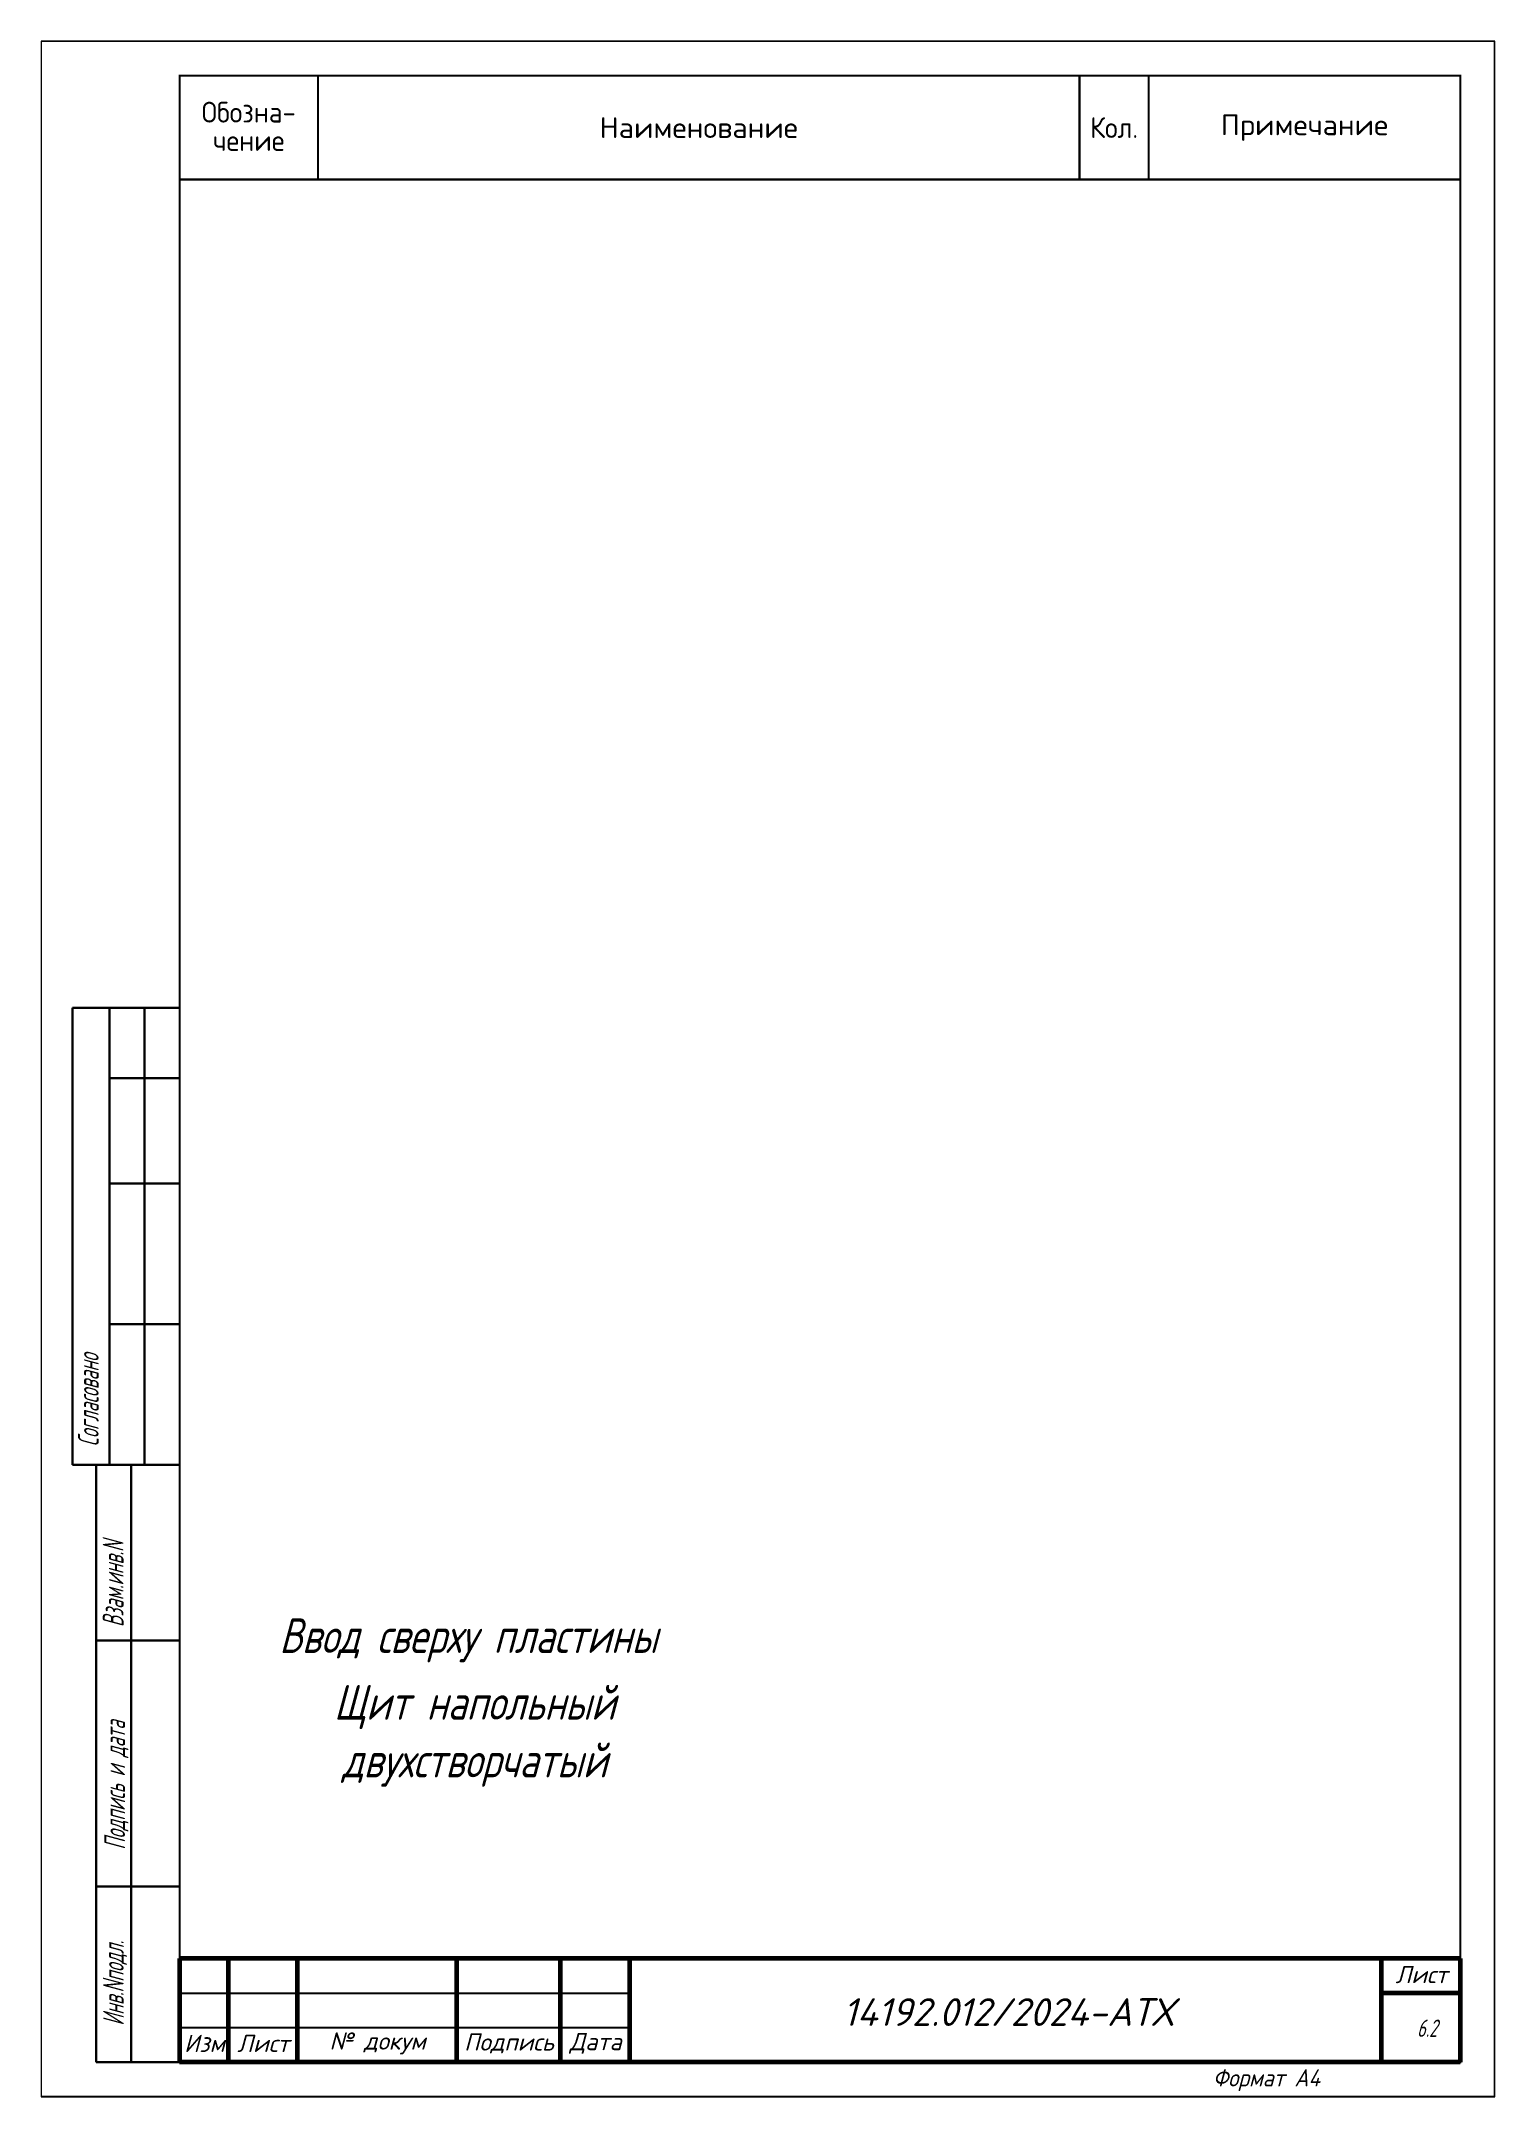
# Paper-space layout 'Лист 6.2' of a CAD drawing. Header units: millimetres. Extents: x -165 to 45, y -1504 to -1207.
# The model-space entities are those that its viewports show. They can reach past a viewport. Long polylines and large blocks are cut down to what shows.
import ezdxf
from ezdxf.enums import TextEntityAlignment as Align

# ---------------------------------------------------------------- set-up
doc = ezdxf.new("R2010")
doc.units = ezdxf.units.MM
doc.header["$LTSCALE"] = 4
doc.linetypes.add('SolidLine', pattern=[0])
for name, color, linetype in [('G', 5, 'Continuous'), ('SYMS', 7, 'Continuous'), ('Вспомогательная', 1, 'Continuous'), ('Текст', 2, 'Continuous')]:
    doc.layers.add(name, color=color, linetype=linetype)
for name, color, linetype, lineweight in [('RAMKA', 7, 'Continuous', 25), ('SHTAMP', 7, 'SolidLine', 25), ('Основеая', 5, 'Continuous', 60)]:
    doc.layers.add(name, color=color, linetype=linetype, lineweight=lineweight)
doc.styles.add('COTES', font='cs_gost2304.shx', dxfattribs={"width": 0.75, "oblique": 15})
doc.styles.add('Geniso25.100.15', font='geniso.shx', dxfattribs={"oblique": 15, "height": 2.5})
doc.styles.add('ISOCPEUR', font='isocpeui.ttf')
doc.styles.add('Simplex30.100.00', font='simplex.shx', dxfattribs={"height": 3})
doc.styles.add('ГОСТ', font='isocpeur.ttf', dxfattribs={"oblique": 15})
doc.styles.add('Стиль мой-1', font='GOST_A.TTF', dxfattribs={"width": 0.85, "oblique": 15, "height": 2.5})

# ---------------------------------------------------------------- blocks, each defined once
blk = doc.blocks.new('Формат А4')
at = {"color": 0, "linetype": 'Continuous', "const_width": 0.3}
for points in [[(0, 0), (210, 0), (210, -297), (0, -297)], [(20, -292), (20, -5), (205, -5), (205, -292)]]:
    blk.add_lwpolyline(points, close=True, dxfattribs=at)
at = {"color": 0, "linetype": 'Continuous', "style": 'Geniso25.100.15', "oblique": 15}
blk.add_text('Формат А4', height=2.5, dxfattribs=at).set_placement((177, -294.25), align=Align.MIDDLE_CENTER)
blk = doc.blocks.new('*U12')
at = {"color": 0, "linetype": 'Continuous', "lineweight": -2, "const_width": 0.3}
blk.add_lwpolyline([(0, -15), (185, -15), (185, 0), (0, 0)], close=True, dxfattribs=at)
at = {"color": 0, "linetype": 'Continuous', "lineweight": -2, "ltscale": 0.85, "const_width": 0.3}
for points in [[(20, 0), (20, -15)], [(130, 0), (130, -15)], [(140, 0), (140, -15)]]:
    blk.add_lwpolyline(points, dxfattribs=at)
at = {"color": 0, "linetype": 'Continuous', "ltscale": 10, "style": 'Simplex30.100.00', "width": 0.9}
for s, p in [('Обозна-', (10, -5.26)), ('чение', (10, -9.37)), ('Кол.', (135, -7.5))]:
    blk.add_text(s, height=3, dxfattribs=at).set_placement(p, align=Align.MIDDLE)
at = {"color": 0, "linetype": 'Continuous', "ltscale": 10, "style": 'Simplex30.100.00'}
for s, p in [('Примечание', (162.5, -7.5)), ('Наименование', (75, -7.5))]:
    blk.add_text(s, height=3, dxfattribs=at).set_placement(p, align=Align.MIDDLE)

msp = doc.modelspace()

# ---------------------------------------------------------------- linework, layer by layer
at = {"color": 0, "lineweight": 30}
for p, q in [((3643, 9251.1), (3658.48, 9251.1)), ((3643, 9251.1), (3643, 9185.1)), ((3648.33, 9251.1), (3648.33, 9185.1)), ((3653.4, 9251.1), (3653.4, 9185.1)), ((3648.33, 9240.95), (3658.48, 9240.95)), ((3648.33, 9225.72), (3658.48, 9225.72)), ((3648.33, 9205.41), (3658.48, 9205.41)), ((3643, 9185.1), (3658.48, 9185.1)), ((3646.4, 9098.79), (3646.4, 9185.1)), ((3651.47, 9098.79), (3651.47, 9185.1)), ((3658.58, 9159.71), (3646.4, 9159.71)), ((3658.58, 9124.17), (3646.4, 9124.17))]:
    msp.add_line(p, q, dxfattribs=at)
msp.add_lwpolyline([(3658.58, 9098.79), (3646.4, 9098.79)], dxfattribs=at)
at = {"layer": 'Вспомогательная', "color": 7}
for p, q in [((3658.46, 9108.79), (3723.46, 9108.79)), ((3658.46, 9103.79), (3723.46, 9103.79)), ((3658.46, 9098.79), (3723.46, 9098.79))]:
    msp.add_line(p, q, dxfattribs=at)
at = {"layer": 'Основеая', "color": 7}
for p, q in [((3658.46, 9113.79), (3658.46, 9098.79)), ((3843.46, 9113.79), (3658.46, 9113.79)), ((3665.46, 9113.79), (3665.46, 9098.79)), ((3675.46, 9113.79), (3675.46, 9098.79)), ((3698.46, 9113.79), (3698.46, 9098.79)), ((3713.46, 9113.79), (3713.46, 9098.79)), ((3723.46, 9113.79), (3723.46, 9098.79)), ((3832.03, 9113.79), (3832.03, 9098.79)), ((3843.46, 9113.79), (3843.46, 9098.79)), ((3832.03, 9108.8), (3843.46, 9108.8)), ((3843.46, 9098.79), (3658.46, 9098.79))]:
    msp.add_line(p, q, dxfattribs=at)

# ---------------------------------------------------------------- block references
for name, p in [('Формат А4', (3428.46, 9390.79)), ('Формат А4', (3638.46, 9390.79)), ('*U12', (3658.46, 9385.79))]:
    msp.add_blockref(name, p)

# ---------------------------------------------------------------- texts
at = {"color": 7, "lineweight": 25, "insert": (3837.21, 9104.96), "char_height": 2.5, "attachment_point": 1, "style": 'Стиль мой-1'}
msp.add_mtext_dynamic_manual_height_columns('6.2', width=5.3031, gutter_width=12.5, heights=[0], dxfattribs=at)
at = {"layer": 'RAMKA', "color": 0, "style": 'COTES', "oblique": 15, "width": 0.75}
for s, p in [('Согласовано', (3646.78, 9187.74)), ('Взам.инв.N', (3650.37, 9161.66)), ('Подпись и дата', (3650.6, 9129.49)), ('Инв.Nподл.', (3650.4, 9104.07))]:
    msp.add_text(s, height=3, rotation=90, dxfattribs=at).set_placement(p)
at = {"layer": 'SHTAMP', "color": 0, "style": 'ISOCPEUR'}
msp.add_text('14192.012/2024-АТХ', height=4, dxfattribs=at).set_placement((3778.14, 9104.04), align=Align.CENTER)
at = {"layer": 'SYMS', "linetype": 'Continuous', "char_height": 5, "width": 74.5915, "attachment_point": 2}
for s, insert in [('{\\Fsimplex|c204;\\Q15;\\W0.75;\\C0;Ввод сверху пластины}', (3700.19, 9162.92)), ('{\\Fsimplex|c204;\\Q15;\\W0.75;\\C0;Щит напольный двухстворчатый }', (3701.08, 9153.28))]:
    msp.add_mtext(s, dxfattribs=dict(at, insert=insert))
at = {"layer": 'Текст', "color": 7, "char_height": 2.5, "style": 'ГОСТ'}
for s, insert, width, attachment_point in [('{\\fISOCPEUR|b0|i0|c204|p34;Лист}', (3841.63, 9111.46), 11.4585, 6), ('{\\fISOCPEUR|b0|i0|c204|p34;№ докум}', (3687.06, 9101.52), 23, 5), ('{\\fISOCPEUR|b0|i0|c204|p34;Изм}', (3662.06, 9101.52), 7, 5), ('{\\fISOCPEUR|b0|i0|c204|p34;Лист}', (3670.56, 9101.52), 10, 5), ('{\\fISOCPEUR|b0|i0|c204|p34;Подпись}', (3706.06, 9101.52), 15, 5), ('{\\fISOCPEUR|b0|i0|c204|p34;Дата}', (3718.56, 9101.52), 10, 5)]:
    msp.add_mtext(s, dxfattribs=dict(at, insert=insert, width=width, attachment_point=attachment_point))

psp = doc.layouts.new('Лист 6.2')

# ---------------------------------------------------------------- viewports
at = {"layer": 'G', "color": 0}
psp.add_viewport(center=(-59.78, -1355.29), size=(210, 297), view_center_point=(3743.46, 9242.29), view_height=297, dxfattribs=at)

doc.saveas('drawing.dxf')
